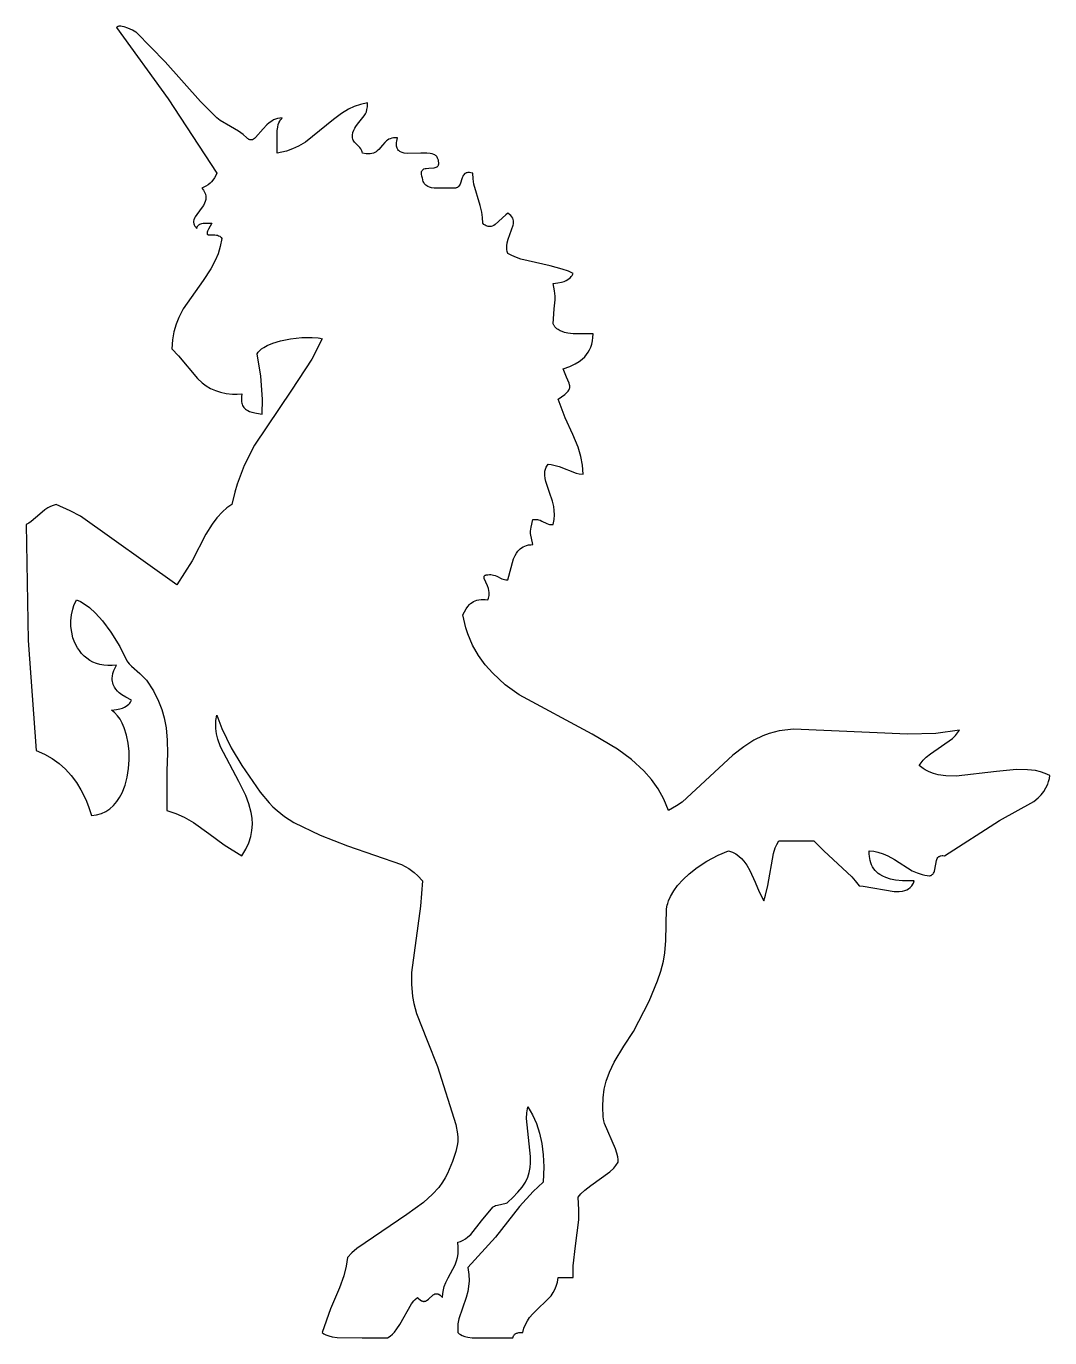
# Model space of a CAD drawing. Extents: x 0.14 to 4.53, y 0.19 to 5.81.
import ezdxf

# ---------------------------------------------------------------- set-up
doc = ezdxf.new("R2010")
doc.units = 0
doc.layers.add('UNICORN', color=7, linetype='CONTINUOUS')

msp = doc.modelspace()

# ---------------------------------------------------------------- linework, layer by layer
at = {"layer": 'UNICORN'}
msp.add_polyline3d([(1.4119, 0.212, 5.9033), (1.4192, 0.2072, 5.9033), (1.4272, 0.2031, 5.9033), (1.4402, 0.1981, 5.9033), (1.4545, 0.1943, 5.9033), (1.4751, 0.1909, 5.9033), (1.5827, 0.1901, 5.9033), (1.6914, 0.1905, 5.9033), (1.7024, 0.1975, 5.9033), (1.7123, 0.2056, 5.9033), (1.7213, 0.2147, 5.9033), (1.732, 0.2281, 5.9033), (1.7438, 0.2464, 5.9033), (1.7937, 0.3349, 5.9033), (1.8046, 0.3481, 5.9033), (1.8106, 0.3542, 5.9033), (1.8203, 0.3624, 5.9033), (1.8261, 0.3564, 5.9033), (1.8316, 0.3519, 5.9033), (1.8366, 0.3487, 5.9033), (1.8391, 0.3476, 5.9033), (1.8414, 0.3468, 5.9033), (1.8437, 0.3463, 5.9033), (1.8459, 0.346, 5.9033), (1.8481, 0.346, 5.9033), (1.8502, 0.3462, 5.9033), (1.8522, 0.3466, 5.9033), (1.8542, 0.3473, 5.9033), (1.8581, 0.349, 5.9033), (1.8618, 0.3514, 5.9033), (1.8671, 0.3558, 5.9033), (1.8864, 0.3735, 5.9033), (1.8901, 0.3759, 5.9033), (1.894, 0.3776, 5.9033), (1.896, 0.3782, 5.9033), (1.898, 0.3787, 5.9033), (1.9001, 0.3789, 5.9033), (1.9023, 0.3789, 5.9033), (1.9045, 0.3786, 5.9033), (1.9068, 0.3781, 5.9033), (1.9091, 0.3773, 5.9033), (1.9115, 0.3762, 5.9033), (1.9166, 0.373, 5.9033), (1.922, 0.3685, 5.9033), (1.9278, 0.3624, 5.9033), (1.9287, 0.3796, 5.9033), (1.9311, 0.3953, 5.9033), (1.9348, 0.4096, 5.9033), (1.9413, 0.4272, 5.9033), (1.9513, 0.4473, 5.9033), (1.981, 0.5019, 5.9033), (1.9876, 0.5194, 5.9033), (1.9913, 0.5337, 5.9033), (1.9938, 0.5493, 5.9033), (1.9948, 0.5664, 5.9033), (1.9944, 0.5787, 5.9033), (1.9923, 0.5989, 5.9033), (2.0043, 0.6029, 5.9033), (2.0154, 0.6081, 5.9033), (2.0259, 0.6145, 5.9033), (2.0357, 0.6218, 5.9033), (2.0481, 0.6329, 5.9033), (2.0946, 0.6909, 5.9033), (2.1428, 0.7494, 5.9033), (2.1445, 0.7508, 5.9033), (2.1464, 0.7521, 5.9033), (2.1496, 0.7539, 5.9033), (2.1545, 0.7559, 5.9033), (2.1628, 0.7583, 5.9033), (2.1992, 0.7668, 5.9033), (2.2036, 0.7686, 5.9033), (2.2056, 0.7697, 5.9033), (2.2073, 0.7709, 5.9033), (2.229, 0.7915, 5.9033), (2.2503, 0.8139, 5.9033), (2.2682, 0.8354, 5.9033), (2.282, 0.8566, 5.9033), (2.2921, 0.8775, 5.9033), (2.2989, 0.8983, 5.9033), (2.303, 0.9189, 5.9033), (2.3047, 0.9395, 5.9033), (2.3041, 0.967, 5.9033), (2.2872, 1.1292, 5.9033), (2.289, 1.1538, 5.9033), (2.2933, 1.1793, 5.9033), (2.3129, 1.1448, 5.9033), (2.3295, 1.1072, 5.9033), (2.3428, 1.0663, 5.9033), (2.3526, 1.0219, 5.9033), (2.3586, 0.9738, 5.9033), (2.3606, 0.9216, 5.9033), (2.3578, 0.8569, 5.9033), (2.3149, 0.8172, 5.9033), (2.2563, 0.7519, 5.9033), (2.1536, 0.6208, 5.9033), (2.0353, 0.4914, 5.9033), (2.0397, 0.4612, 5.9033), (2.0408, 0.4343, 5.9033), (2.0392, 0.4102, 5.9033), (2.0353, 0.3882, 5.9033), (2.0282, 0.3631, 5.9033), (1.9971, 0.2717, 5.9033), (1.9934, 0.2496, 5.9033), (1.9921, 0.2315, 5.9033), (1.9923, 0.212, 5.9033), (1.9982, 0.2075, 5.9033), (2.0046, 0.2036, 5.9033), (2.0116, 0.2003, 5.9033), (2.023, 0.1962, 5.9033), (2.0355, 0.1932, 5.9033), (2.0535, 0.1905, 5.9033), (2.1408, 0.1902, 5.9033), (2.2288, 0.1905, 5.9033), (2.2301, 0.1943, 5.9033), (2.2317, 0.1978, 5.9033), (2.2332, 0.2003, 5.9033), (2.2348, 0.2025, 5.9033), (2.2367, 0.2045, 5.9033), (2.2388, 0.2063, 5.9033), (2.241, 0.2079, 5.9033), (2.2435, 0.2092, 5.9033), (2.2463, 0.2104, 5.9033), (2.2492, 0.2113, 5.9033), (2.2535, 0.2122, 5.9033), (2.2582, 0.2127, 5.9033), (2.2646, 0.2127, 5.9033), (2.2718, 0.212, 5.9033), (2.2762, 0.2308, 5.9033), (2.2825, 0.2476, 5.9033), (2.2906, 0.2628, 5.9033), (2.3, 0.2766, 5.9033), (2.3143, 0.2933, 5.9033), (2.3923, 0.37, 5.9033), (2.4018, 0.3838, 5.9033), (2.4098, 0.399, 5.9033), (2.4162, 0.4158, 5.9033), (2.4193, 0.4281, 5.9033), (2.4223, 0.4484, 5.9033), (2.4867, 0.4484, 5.9033), (2.4876, 0.4988, 5.9033), (2.4974, 0.584, 5.9033), (2.5109, 0.6947, 5.9033), (2.5119, 0.7376, 5.9033), (2.5082, 0.7924, 5.9033), (2.5202, 0.8062, 5.9033), (2.5368, 0.8219, 5.9033), (2.5622, 0.8416, 5.9033), (2.6446, 0.9011, 5.9033), (2.6608, 0.9171, 5.9033), (2.6697, 0.9276, 5.9033), (2.6802, 0.9428, 5.9033), (2.6797, 0.9542, 5.9033), (2.678, 0.9654, 5.9033), (2.6744, 0.9804, 5.9033), (2.6679, 0.9991, 5.9033), (2.6215, 1.1073, 5.9033), (2.6184, 1.1196, 5.9033), (2.6157, 1.1363, 5.9033), (2.6134, 1.1786, 5.9033), (2.6151, 1.218, 5.9033), (2.6203, 1.2545, 5.9033), (2.6285, 1.2885, 5.9033), (2.6422, 1.3278, 5.9033), (2.6623, 1.3705, 5.9033), (2.7037, 1.4385, 5.9033), (2.7447, 1.5018, 5.9033), (2.8132, 1.6322, 5.9033), (2.8487, 1.7181, 5.9033), (2.8628, 1.7607, 5.9033), (2.8737, 1.8027, 5.9033), (2.8797, 1.838, 5.9033), (2.8838, 1.8912, 5.9033), (2.8873, 2.027, 5.9033), (2.89, 2.0432, 5.9033), (2.8918, 2.0505, 5.9033), (2.8952, 2.0607, 5.9033), (2.9038, 2.0796, 5.9033), (2.9178, 2.1036, 5.9033), (2.9343, 2.1264, 5.9033), (2.9579, 2.153, 5.9033), (2.9841, 2.1775, 5.9033), (3.0182, 2.204, 5.9033), (3.0599, 2.2309, 5.9033), (3.1078, 2.2563, 5.9033), (3.1531, 2.2756, 5.9033), (3.169, 2.2696, 5.9033), (3.1833, 2.2619, 5.9033), (3.1961, 2.2529, 5.9033), (3.2077, 2.2425, 5.9033), (3.2182, 2.231, 5.9033), (3.2306, 2.2142, 5.9033), (3.2441, 2.1912, 5.9033), (3.267, 2.141, 5.9033), (3.2843, 2.0998, 5.9033), (3.3036, 2.0607, 5.9033), (3.3116, 2.0849, 5.9033), (3.3209, 2.1272, 5.9033), (3.3451, 2.2643, 5.9033), (3.353, 2.2886, 5.9033), (3.3589, 2.3021, 5.9033), (3.3681, 2.3186, 5.9033), (3.5186, 2.3186, 5.9033), (3.5611, 2.276, 5.9033), (3.681, 2.1638, 5.9033), (3.6953, 2.1471, 5.9033), (3.712, 2.1252, 5.9033), (3.7295, 2.1234, 5.9033), (3.8624, 2.1008, 5.9033), (3.8837, 2.101, 5.9033), (3.8985, 2.103, 5.9033), (3.9077, 2.1054, 5.9033), (3.9162, 2.1087, 5.9033), (3.924, 2.113, 5.9033), (3.9311, 2.1183, 5.9033), (3.9373, 2.1248, 5.9033), (3.9425, 2.1326, 5.9033), (3.9448, 2.1369, 5.9033), (3.9485, 2.1467, 5.9033), (3.8974, 2.1471, 5.9033), (3.8682, 2.1502, 5.9033), (3.8466, 2.1544, 5.9033), (3.8269, 2.1605, 5.9033), (3.8134, 2.1663, 5.9033), (3.8011, 2.1734, 5.9033), (3.7936, 2.1788, 5.9033), (3.7867, 2.1848, 5.9033), (3.7804, 2.1914, 5.9033), (3.7748, 2.1986, 5.9033), (3.7698, 2.2065, 5.9033), (3.7655, 2.2151, 5.9033), (3.7619, 2.2244, 5.9033), (3.759, 2.2344, 5.9033), (3.7561, 2.2509, 5.9033), (3.7552, 2.2629, 5.9033), (3.755, 2.2756, 5.9033), (3.7747, 2.2733, 5.9033), (3.7928, 2.2695, 5.9033), (3.815, 2.2625, 5.9033), (3.8353, 2.2535, 5.9033), (3.8633, 2.2377, 5.9033), (3.9398, 2.19, 5.9033), (3.9601, 2.181, 5.9033), (3.9821, 2.1738, 5.9033), (3.994, 2.1711, 5.9033), (4.013, 2.1682, 5.9033), (4.0156, 2.1686, 5.9033), (4.0179, 2.1692, 5.9033), (4.0201, 2.1701, 5.9033), (4.0221, 2.1711, 5.9033), (4.024, 2.1722, 5.9033), (4.0257, 2.1736, 5.9033), (4.0272, 2.175, 5.9033), (4.0286, 2.1766, 5.9033), (4.031, 2.1802, 5.9033), (4.033, 2.1843, 5.9033), (4.0346, 2.1887, 5.9033), (4.0364, 2.1959, 5.9033), (4.0432, 2.2343, 5.9033), (4.0448, 2.2387, 5.9033), (4.0468, 2.2427, 5.9033), (4.0493, 2.2463, 5.9033), (4.0507, 2.2478, 5.9033), (4.0522, 2.2493, 5.9033), (4.0539, 2.2506, 5.9033), (4.0558, 2.2517, 5.9033), (4.0579, 2.2527, 5.9033), (4.0601, 2.2535, 5.9033), (4.0625, 2.2541, 5.9033), (4.0678, 2.2548, 5.9033), (4.0708, 2.2548, 5.9033), (4.0775, 2.2541, 5.9033), (4.314, 2.4046, 5.9033), (4.4603, 2.4873, 5.9033), (4.4791, 2.5028, 5.9033), (4.4917, 2.5156, 5.9033), (4.503, 2.5295, 5.9033), (4.5125, 2.5446, 5.9033), (4.5202, 2.561, 5.9033), (4.5241, 2.5727, 5.9033), (4.5271, 2.585, 5.9033), (4.5289, 2.5981, 5.9033), (4.5094, 2.607, 5.9033), (4.4888, 2.6138, 5.9033), (4.4673, 2.6187, 5.9033), (4.4336, 2.6227, 5.9033), (4.3865, 2.6233, 5.9033), (4.3002, 2.6151, 5.9033), (4.1282, 2.5952, 5.9033), (4.083, 2.5962, 5.9033), (4.0512, 2.6007, 5.9033), (4.0312, 2.606, 5.9033), (4.0122, 2.6131, 5.9033), (3.9944, 2.6225, 5.9033), (3.9859, 2.6281, 5.9033), (3.97, 2.6411, 5.9033), (3.9778, 2.6526, 5.9033), (3.9866, 2.6632, 5.9033), (3.9995, 2.6761, 5.9033), (4.0173, 2.6905, 5.9033), (4.1125, 2.7566, 5.9033), (4.1254, 2.7694, 5.9033), (4.1342, 2.78, 5.9033), (4.142, 2.7916, 5.9033), (4.04, 2.7783, 5.9033), (3.9195, 2.7747, 5.9033), (3.4307, 2.7971, 5.9033), (3.3699, 2.7886, 5.9033), (3.3269, 2.7776, 5.9033), (3.2995, 2.7677, 5.9033), (3.2606, 2.7486, 5.9033), (3.2176, 2.7208, 5.9033), (3.1716, 2.6848, 5.9033), (2.9542, 2.4839, 5.9033), (2.93, 2.4677, 5.9033), (2.8952, 2.4476, 5.9033), (2.875, 2.4962, 5.9033), (2.8505, 2.5405, 5.9033), (2.8221, 2.5809, 5.9033), (2.7901, 2.6177, 5.9033), (2.7364, 2.6672, 5.9033), (2.677, 2.7109, 5.9033), (2.569, 2.7749, 5.9033), (2.2559, 2.9434, 5.9033), (2.1962, 2.9869, 5.9033), (2.1421, 3.036, 5.9033), (2.1099, 3.0725, 5.9033), (2.0811, 3.1125, 5.9033), (2.0562, 3.1564, 5.9033), (2.0357, 3.2047, 5.9033), (2.0272, 3.2305, 5.9033), (2.0138, 3.286, 5.9033), (2.0287, 3.3123, 5.9033), (2.0359, 3.3223, 5.9033), (2.0424, 3.3297, 5.9033), (2.0477, 3.3346, 5.9033), (2.0536, 3.3391, 5.9033), (2.06, 3.343, 5.9033), (2.067, 3.3463, 5.9033), (2.0747, 3.349, 5.9033), (2.0831, 3.3508, 5.9033), (2.0923, 3.3519, 5.9033), (2.1024, 3.3522, 5.9033), (2.1096, 3.3518, 5.9033), (2.1213, 3.3505, 5.9033), (2.1242, 3.3569, 5.9033), (2.1261, 3.3632, 5.9033), (2.1273, 3.3695, 5.9033), (2.1277, 3.3757, 5.9033), (2.1274, 3.3818, 5.9033), (2.126, 3.3908, 5.9033), (2.1237, 3.3995, 5.9033), (2.1195, 3.4104, 5.9033), (2.1058, 3.4417, 5.9033), (2.1051, 3.445, 5.9033), (2.105, 3.4466, 5.9033), (2.105, 3.448, 5.9033), (2.1052, 3.4494, 5.9033), (2.1056, 3.4507, 5.9033), (2.1061, 3.4519, 5.9033), (2.1069, 3.4529, 5.9033), (2.1078, 3.4539, 5.9033), (2.109, 3.4548, 5.9033), (2.1104, 3.4556, 5.9033), (2.1121, 3.4563, 5.9033), (2.114, 3.4569, 5.9033), (2.1161, 3.4573, 5.9033), (2.1213, 3.458, 5.9033), (2.1283, 3.4585, 5.9033), (2.1346, 3.4583, 5.9033), (2.1403, 3.4576, 5.9033), (2.1456, 3.4565, 5.9033), (2.1521, 3.4543, 5.9033), (2.1595, 3.451, 5.9033), (2.1809, 3.4402, 5.9033), (2.1874, 3.4381, 5.9033), (2.1928, 3.437, 5.9033), (2.1986, 3.4364, 5.9033), (2.2028, 3.4363, 5.9033), (2.2073, 3.4365, 5.9033), (2.2316, 3.5257, 5.9033), (2.2379, 3.54, 5.9033), (2.2435, 3.5498, 5.9033), (2.25, 3.5588, 5.9033), (2.2549, 3.5642, 5.9033), (2.2603, 3.5692, 5.9033), (2.2662, 3.5736, 5.9033), (2.2727, 3.5775, 5.9033), (2.2797, 3.5807, 5.9033), (2.2874, 3.5833, 5.9033), (2.2958, 3.5853, 5.9033), (2.3049, 3.5865, 5.9033), (2.3148, 3.5869, 5.9033), (2.3039, 3.6343, 5.9033), (2.3035, 3.6394, 5.9033), (2.3037, 3.6444, 5.9033), (2.307, 3.662, 5.9033), (2.3148, 3.6944, 5.9033), (2.3217, 3.6949, 5.9033), (2.3281, 3.6948, 5.9033), (2.3338, 3.6941, 5.9033), (2.3391, 3.6929, 5.9033), (2.3455, 3.6908, 5.9033), (2.3529, 3.6874, 5.9033), (2.3744, 3.6767, 5.9033), (2.3809, 3.6746, 5.9033), (2.3862, 3.6735, 5.9033), (2.3921, 3.6728, 5.9033), (2.3963, 3.6727, 5.9033), (2.4008, 3.6729, 5.9033), (2.4048, 3.6938, 5.9033), (2.4064, 3.7136, 5.9033), (2.4058, 3.7325, 5.9033), (2.4035, 3.7504, 5.9033), (2.3984, 3.7731, 5.9033), (2.386, 3.8097, 5.9033), (2.3693, 3.857, 5.9033), (2.3663, 3.8704, 5.9033), (2.3649, 3.8835, 5.9033), (2.365, 3.8922, 5.9033), (2.3661, 3.9008, 5.9033), (2.3683, 3.9094, 5.9033), (2.3717, 3.918, 5.9033), (2.3739, 3.9223, 5.9033), (2.3793, 3.9309, 5.9033), (2.3933, 3.9294, 5.9033), (2.4094, 3.9262, 5.9033), (2.4271, 3.9207, 5.9033), (2.4996, 3.8926, 5.9033), (2.5124, 3.8899, 5.9033), (2.5297, 3.8879, 5.9033), (2.5262, 3.9273, 5.9033), (2.5194, 3.9635, 5.9033), (2.5078, 4.0035, 5.9033), (2.4856, 4.0587, 5.9033), (2.4528, 4.1291, 5.9033), (2.4223, 4.2103, 5.9033), (2.4509, 4.2299, 5.9033), (2.4603, 4.2381, 5.9033), (2.4654, 4.2438, 5.9033), (2.468, 4.2476, 5.9033), (2.4699, 4.2513, 5.9033), (2.4713, 4.255, 5.9033), (2.472, 4.2588, 5.9033), (2.4723, 4.2627, 5.9033), (2.472, 4.2668, 5.9033), (2.4712, 4.271, 5.9033), (2.4693, 4.2779, 5.9033), (2.4589, 4.3033, 5.9033), (2.4437, 4.3393, 5.9033), (2.4726, 4.3496, 5.9033), (2.4954, 4.3603, 5.9033), (2.5128, 4.3709, 5.9033), (2.5254, 4.3806, 5.9033), (2.5368, 4.3916, 5.9033), (2.5445, 4.4007, 5.9033), (2.5513, 4.4106, 5.9033), (2.5573, 4.4214, 5.9033), (2.5624, 4.433, 5.9033), (2.5666, 4.4457, 5.9033), (2.5697, 4.4593, 5.9033), (2.5718, 4.474, 5.9033), (2.5727, 4.4898, 5.9033), (2.4869, 4.49, 5.9033), (2.4639, 4.4927, 5.9033), (2.4497, 4.4958, 5.9033), (2.4399, 4.4988, 5.9033), (2.4308, 4.5027, 5.9033), (2.4226, 4.5073, 5.9033), (2.4176, 4.5109, 5.9033), (2.4131, 4.515, 5.9033), (2.4089, 4.5195, 5.9033), (2.4053, 4.5244, 5.9033), (2.4037, 4.5271, 5.9033), (2.4008, 4.5328, 5.9033), (2.4056, 4.5966, 5.9033), (2.4094, 4.6346, 5.9033), (2.4091, 4.6503, 5.9033), (2.4064, 4.6733, 5.9033), (2.4008, 4.7048, 5.9033), (2.4215, 4.7072, 5.9033), (2.4364, 4.7104, 5.9033), (2.448, 4.7142, 5.9033), (2.4569, 4.7182, 5.9033), (2.4635, 4.722, 5.9033), (2.4695, 4.7263, 5.9033), (2.4749, 4.7312, 5.9033), (2.4786, 4.7352, 5.9033), (2.482, 4.7396, 5.9033), (2.484, 4.7427, 5.9033), (2.4867, 4.7478, 5.9033), (2.4669, 4.7571, 5.9033), (2.4401, 4.7668, 5.9033), (2.3878, 4.7804, 5.9033), (2.2631, 4.8092, 5.9033), (2.2364, 4.819, 5.9033), (2.2213, 4.8259, 5.9033), (2.2073, 4.8337, 5.9033), (2.2048, 4.8421, 5.9033), (2.2034, 4.8503, 5.9033), (2.2029, 4.8585, 5.9033), (2.2031, 4.8666, 5.9033), (2.2048, 4.8786, 5.9033), (2.2088, 4.8942, 5.9033), (2.2302, 4.9547, 5.9033), (2.2312, 4.9611, 5.9033), (2.2317, 4.9673, 5.9033), (2.2313, 4.9734, 5.9033), (2.2301, 4.9793, 5.9033), (2.2279, 4.985, 5.9033), (2.2246, 4.9905, 5.9033), (2.2202, 4.9957, 5.9033), (2.2144, 5.0008, 5.9033), (2.2073, 5.0057, 5.9033), (2.199, 4.9992, 5.9033), (2.1532, 4.9579, 5.9033), (2.1468, 4.954, 5.9033), (2.1404, 4.951, 5.9033), (2.136, 4.9496, 5.9033), (2.1317, 4.9487, 5.9033), (2.1272, 4.9485, 5.9033), (2.1228, 4.9489, 5.9033), (2.1183, 4.9501, 5.9033), (2.1137, 4.9519, 5.9033), (2.1092, 4.9547, 5.9033), (2.1045, 4.9582, 5.9033), (2.0998, 4.9627, 5.9033), (2.0986, 4.9873, 5.9033), (2.0953, 5.0098, 5.9033), (2.0883, 5.0389, 5.9033), (2.0613, 5.1306, 5.9033), (2.058, 5.1531, 5.9033), (2.0568, 5.1777, 5.9033), (2.049, 5.1794, 5.9033), (2.0422, 5.1802, 5.9033), (2.0363, 5.1802, 5.9033), (2.0312, 5.1793, 5.9033), (2.0289, 5.1785, 5.9033), (2.0268, 5.1776, 5.9033), (2.0248, 5.1766, 5.9033), (2.023, 5.1754, 5.9033), (2.0214, 5.174, 5.9033), (2.0185, 5.1709, 5.9033), (2.016, 5.1673, 5.9033), (2.0139, 5.1634, 5.9033), (2.0113, 5.157, 5.9033), (2.0023, 5.1299, 5.9033), (2.0002, 5.126, 5.9033), (1.9977, 5.1224, 5.9033), (1.9948, 5.1193, 5.9033), (1.9932, 5.1179, 5.9033), (1.9914, 5.1167, 5.9033), (1.9895, 5.1156, 5.9033), (1.9874, 5.1147, 5.9033), (1.9851, 5.114, 5.9033), (1.9827, 5.1134, 5.9033), (1.9772, 5.1129, 5.9033), (1.9708, 5.1132, 5.9033), (1.8919, 5.1134, 5.9033), (1.88, 5.1153, 5.9033), (1.8719, 5.1174, 5.9033), (1.8645, 5.1203, 5.9033), (1.86, 5.1227, 5.9033), (1.8559, 5.1256, 5.9033), (1.8523, 5.1288, 5.9033), (1.8492, 5.1326, 5.9033), (1.8466, 5.1369, 5.9033), (1.8445, 5.1416, 5.9033), (1.843, 5.147, 5.9033), (1.8425, 5.1499, 5.9033), (1.8418, 5.1562, 5.9033), (1.8388, 5.1653, 5.9033), (1.8372, 5.1729, 5.9033), (1.8368, 5.1793, 5.9033), (1.8371, 5.182, 5.9033), (1.8376, 5.1845, 5.9033), (1.8384, 5.1867, 5.9033), (1.8395, 5.1887, 5.9033), (1.8407, 5.1904, 5.9033), (1.8422, 5.1919, 5.9033), (1.8439, 5.1933, 5.9033), (1.8458, 5.1944, 5.9033), (1.8478, 5.1954, 5.9033), (1.8523, 5.1969, 5.9033), (1.8573, 5.1979, 5.9033), (1.8683, 5.1989, 5.9033), (1.8908, 5.2005, 5.9033), (1.8958, 5.2015, 5.9033), (1.9004, 5.203, 5.9033), (1.9024, 5.204, 5.9033), (1.9043, 5.2051, 5.9033), (1.906, 5.2064, 5.9033), (1.9075, 5.2079, 5.9033), (1.9087, 5.2097, 5.9033), (1.9098, 5.2116, 5.9033), (1.9106, 5.2139, 5.9033), (1.9111, 5.2163, 5.9033), (1.9114, 5.2191, 5.9033), (1.9114, 5.2221, 5.9033), (1.9104, 5.2291, 5.9033), (1.9094, 5.2331, 5.9033), (1.9063, 5.2422, 5.9033), (1.9045, 5.2455, 5.9033), (1.9023, 5.2485, 5.9033), (1.8998, 5.2511, 5.9033), (1.897, 5.2534, 5.9033), (1.8938, 5.2555, 5.9033), (1.8904, 5.2572, 5.9033), (1.8829, 5.26, 5.9033), (1.8744, 5.2618, 5.9033), (1.8603, 5.2632, 5.9033), (1.8344, 5.2631, 5.9033), (1.7762, 5.2617, 5.9033), (1.7625, 5.2634, 5.9033), (1.7543, 5.2655, 5.9033), (1.747, 5.2686, 5.9033), (1.7438, 5.2705, 5.9033), (1.7408, 5.2727, 5.9033), (1.7382, 5.2752, 5.9033), (1.7359, 5.2781, 5.9033), (1.7339, 5.2812, 5.9033), (1.7323, 5.2848, 5.9033), (1.731, 5.2887, 5.9033), (1.7302, 5.293, 5.9033), (1.7297, 5.2977, 5.9033), (1.7302, 5.3085, 5.9033), (1.7311, 5.3146, 5.9033), (1.7344, 5.3282, 5.9033), (1.7253, 5.3287, 5.9033), (1.7171, 5.3283, 5.9033), (1.7097, 5.327, 5.9033), (1.7031, 5.3251, 5.9033), (1.6971, 5.3224, 5.9033), (1.6917, 5.3192, 5.9033), (1.6868, 5.3156, 5.9033), (1.6801, 5.3093, 5.9033), (1.6702, 5.2977, 5.9033), (1.6546, 5.279, 5.9033), (1.6478, 5.2728, 5.9033), (1.6429, 5.2692, 5.9033), (1.6374, 5.2661, 5.9033), (1.6313, 5.2635, 5.9033), (1.6246, 5.2616, 5.9033), (1.6172, 5.2605, 5.9033), (1.6089, 5.2602, 5.9033), (1.5996, 5.2608, 5.9033), (1.5839, 5.2637, 5.9033), (1.5827, 5.2689, 5.9033), (1.581, 5.2737, 5.9033), (1.5789, 5.2781, 5.9033), (1.5765, 5.2821, 5.9033), (1.5728, 5.287, 5.9033), (1.5666, 5.2937, 5.9033), (1.5506, 5.3099, 5.9033), (1.5469, 5.3148, 5.9033), (1.5445, 5.3189, 5.9033), (1.5425, 5.3233, 5.9033), (1.5409, 5.3282, 5.9033), (1.5416, 5.3403, 5.9033), (1.5436, 5.3512, 5.9033), (1.5468, 5.3609, 5.9033), (1.5509, 5.3697, 5.9033), (1.5558, 5.3777, 5.9033), (1.5632, 5.3876, 5.9033), (1.5922, 5.423, 5.9033), (1.5969, 5.4312, 5.9033), (1.6008, 5.4403, 5.9033), (1.6036, 5.4503, 5.9033), (1.6053, 5.4615, 5.9033), (1.6057, 5.4697, 5.9033), (1.6054, 5.4786, 5.9033), (1.5761, 5.4718, 5.9033), (1.5493, 5.4625, 5.9033), (1.5246, 5.4511, 5.9033), (1.4942, 5.4333, 5.9033), (1.4595, 5.4079, 5.9033), (1.34, 5.3107, 5.9033), (1.3096, 5.2929, 5.9033), (1.2849, 5.2815, 5.9033), (1.2581, 5.2722, 5.9033), (1.2388, 5.2674, 5.9033), (1.2184, 5.2637, 5.9033), (1.2189, 5.3595, 5.9033), (1.2211, 5.3745, 5.9033), (1.2237, 5.3857, 5.9033), (1.2264, 5.3933, 5.9033), (1.2296, 5.4004, 5.9033), (1.2335, 5.4068, 5.9033), (1.2366, 5.4106, 5.9033), (1.2399, 5.4141, 5.9033), (1.2299, 5.4134, 5.9033), (1.2204, 5.4116, 5.9033), (1.2115, 5.4089, 5.9033), (1.2031, 5.4052, 5.9033), (1.1952, 5.4008, 5.9033), (1.1842, 5.393, 5.9033), (1.1741, 5.3841, 5.9033), (1.159, 5.368, 5.9033), (1.1265, 5.33, 5.9033), (1.122, 5.3261, 5.9033), (1.1175, 5.323, 5.9033), (1.113, 5.3208, 5.9033), (1.1108, 5.3201, 5.9033), (1.1085, 5.3197, 5.9033), (1.1062, 5.3196, 5.9033), (1.1039, 5.3198, 5.9033), (1.1016, 5.3203, 5.9033), (1.0992, 5.3211, 5.9033), (1.0968, 5.3223, 5.9033), (1.0944, 5.3239, 5.9033), (1.092, 5.3258, 5.9033), (1.0895, 5.3282, 5.9033), (1.0731, 5.343, 5.9033), (1.0533, 5.3576, 5.9033), (1.0194, 5.3779, 5.9033), (0.9743, 5.4036, 5.9033), (0.9681, 5.408, 5.9033), (0.9605, 5.4141, 5.9033), (0.8899, 5.4844, 5.9033), (0.7387, 5.6548, 5.9033), (0.6165, 5.7796, 5.9033), (0.613, 5.7819, 5.9033), (0.5994, 5.7894, 5.9033), (0.5786, 5.7986, 5.9033), (0.5631, 5.8038, 5.9033), (0.5546, 5.8058, 5.9033), (0.5486, 5.8066, 5.9033), (0.5432, 5.8067, 5.9033), (0.5399, 5.8064, 5.9033), (0.537, 5.8057, 5.9033), (0.5357, 5.8052, 5.9033), (0.5344, 5.8046, 5.9033), (0.5333, 5.8039, 5.9033), (0.5323, 5.8031, 5.9033), (0.5314, 5.8021, 5.9033), (0.5306, 5.8011, 5.9033), (0.7523, 5.4962, 5.9033), (0.9605, 5.1777, 5.9033), (0.9557, 5.1669, 5.9033), (0.9502, 5.157, 5.9033), (0.9438, 5.1479, 5.9033), (0.9379, 5.141, 5.9033), (0.9314, 5.1346, 5.9033), (0.9228, 5.1277, 5.9033), (0.9134, 5.1215, 5.9033), (0.905, 5.1171, 5.9033), (0.896, 5.1132, 5.9033), (0.9029, 5.1044, 5.9033), (0.908, 5.0958, 5.9033), (0.9114, 5.0876, 5.9033), (0.9132, 5.0795, 5.9033), (0.9136, 5.0717, 5.9033), (0.9128, 5.0641, 5.9033), (0.9109, 5.0567, 5.9033), (0.9081, 5.0495, 5.9033), (0.9026, 5.039, 5.9033), (0.8934, 5.0255, 5.9033), (0.868, 4.9906, 5.9033), (0.8648, 4.9844, 5.9033), (0.8624, 4.9783, 5.9033), (0.861, 4.9722, 5.9033), (0.8607, 4.9691, 5.9033), (0.8608, 4.9661, 5.9033), (0.8611, 4.963, 5.9033), (0.8618, 4.9599, 5.9033), (0.8629, 4.9568, 5.9033), (0.8644, 4.9537, 5.9033), (0.8662, 4.9506, 5.9033), (0.8685, 4.9475, 5.9033), (0.8745, 4.9412, 5.9033), (0.8751, 4.9441, 5.9033), (0.8759, 4.9467, 5.9033), (0.8769, 4.9491, 5.9033), (0.8782, 4.9513, 5.9033), (0.8797, 4.9533, 5.9033), (0.8814, 4.955, 5.9033), (0.8832, 4.9566, 5.9033), (0.8853, 4.9579, 5.9033), (0.8876, 4.9591, 5.9033), (0.8912, 4.9606, 5.9033), (0.8953, 4.9617, 5.9033), (0.9011, 4.9628, 5.9033), (0.9106, 4.9636, 5.9033), (0.9245, 4.9635, 5.9033), (0.939, 4.9627, 5.9033), (0.9242, 4.9376, 5.9033), (0.9203, 4.9291, 5.9033), (0.9189, 4.9246, 5.9033), (0.9183, 4.9211, 5.9033), (0.9183, 4.9196, 5.9033), (0.9185, 4.9183, 5.9033), (0.9189, 4.9172, 5.9033), (0.9194, 4.9163, 5.9033), (0.9201, 4.9155, 5.9033), (0.921, 4.9148, 5.9033), (0.922, 4.9143, 5.9033), (0.9232, 4.9139, 5.9033), (0.9245, 4.9136, 5.9033), (0.9274, 4.9133, 5.9033), (0.9327, 4.9132, 5.9033), (0.952, 4.9135, 5.9033), (0.959, 4.9126, 5.9033), (0.9636, 4.9115, 5.9033), (0.9681, 4.9098, 5.9033), (0.9724, 4.9075, 5.9033), (0.9765, 4.9044, 5.9033), (0.9784, 4.9026, 5.9033), (0.982, 4.8982, 5.9033), (0.9751, 4.8639, 5.9033), (0.9654, 4.8323, 5.9033), (0.9533, 4.8031, 5.9033), (0.9343, 4.7671, 5.9033), (0.9013, 4.7175, 5.9033), (0.8161, 4.5964, 5.9033), (0.7974, 4.56, 5.9033), (0.7858, 4.5304, 5.9033), (0.7765, 4.4983, 5.9033), (0.7701, 4.4634, 5.9033), (0.767, 4.4253, 5.9033), (0.7955, 4.3945, 5.9033), (0.8771, 4.298, 5.9033), (0.898, 4.2794, 5.9033), (0.9151, 4.2668, 5.9033), (0.9337, 4.2558, 5.9033), (0.954, 4.2464, 5.9033), (0.9763, 4.2391, 5.9033), (1.0008, 4.2339, 5.9033), (1.0278, 4.2312, 5.9033), (1.0473, 4.2309, 5.9033), (1.068, 4.2318, 5.9033), (1.066, 4.2196, 5.9033), (1.0654, 4.2086, 5.9033), (1.066, 4.1989, 5.9033), (1.067, 4.1931, 5.9033), (1.0686, 4.1877, 5.9033), (1.0706, 4.1829, 5.9033), (1.073, 4.1784, 5.9033), (1.0759, 4.1744, 5.9033), (1.0792, 4.1708, 5.9033), (1.0828, 4.1675, 5.9033), (1.0867, 4.1646, 5.9033), (1.0932, 4.1608, 5.9033), (1.1003, 4.1575, 5.9033), (1.1106, 4.1541, 5.9033), (1.1302, 4.1496, 5.9033), (1.154, 4.1458, 5.9033), (1.1564, 4.2097, 5.9033), (1.1488, 4.3083, 5.9033), (1.1325, 4.4038, 5.9033), (1.1376, 4.4113, 5.9033), (1.1442, 4.4183, 5.9033), (1.152, 4.4249, 5.9033), (1.161, 4.4311, 5.9033), (1.1765, 4.4395, 5.9033), (1.2002, 4.4493, 5.9033), (1.2332, 4.4592, 5.9033), (1.2756, 4.4678, 5.9033), (1.3246, 4.4733, 5.9033), (1.3684, 4.4743, 5.9033), (1.3937, 4.4724, 5.9033), (1.402, 4.471, 5.9033), (1.4119, 4.4683, 5.9033), (1.3672, 4.3815, 5.9033), (1.2808, 4.2486, 5.9033), (1.1221, 4.0126, 5.9033), (1.078, 3.9252, 5.9033), (1.0477, 3.8458, 5.9033), (1.0376, 3.812, 5.9033), (1.025, 3.7589, 5.9033), (1.0034, 3.7436, 5.9033), (0.9839, 3.7267, 5.9033), (0.9605, 3.7019, 5.9033), (0.9398, 3.675, 5.9033), (0.9125, 3.6318, 5.9033), (0.8541, 3.5178, 5.9033), (0.7885, 3.415, 5.9033), (0.3767, 3.7082, 5.9033), (0.3317, 3.732, 5.9033), (0.2726, 3.7589, 5.9033), (0.2594, 3.7549, 5.9033), (0.2473, 3.7498, 5.9033), (0.2361, 3.7438, 5.9033), (0.2232, 3.7352, 5.9033), (0.2019, 3.7178, 5.9033), (0.1647, 3.6862, 5.9033), (0.1545, 3.6792, 5.9033), (0.1436, 3.6729, 5.9033), (0.1524, 3.1765, 5.9033), (0.1866, 2.7056, 5.9033), (0.2221, 2.6895, 5.9033), (0.2548, 2.6705, 5.9033), (0.2847, 2.6488, 5.9033), (0.3119, 2.6245, 5.9033), (0.3365, 2.5975, 5.9033), (0.3585, 2.5679, 5.9033), (0.3782, 2.536, 5.9033), (0.3986, 2.4945, 5.9033), (0.4103, 2.465, 5.9033), (0.4231, 2.4261, 5.9033), (0.4454, 2.4291, 5.9033), (0.4659, 2.4352, 5.9033), (0.4848, 2.4442, 5.9033), (0.5019, 2.4559, 5.9033), (0.5174, 2.4699, 5.9033), (0.5313, 2.4862, 5.9033), (0.5435, 2.5043, 5.9033), (0.5541, 2.5242, 5.9033), (0.567, 2.5565, 5.9033), (0.5764, 2.5912, 5.9033), (0.5825, 2.6275, 5.9033), (0.5851, 2.6644, 5.9033), (0.5845, 2.7012, 5.9033), (0.5807, 2.7371, 5.9033), (0.5737, 2.7711, 5.9033), (0.5637, 2.8025, 5.9033), (0.5553, 2.8216, 5.9033), (0.5457, 2.8389, 5.9033), (0.5347, 2.8541, 5.9033), (0.5225, 2.8671, 5.9033), (0.5091, 2.8775, 5.9033), (0.5298, 2.88, 5.9033), (0.5447, 2.8832, 5.9033), (0.5563, 2.887, 5.9033), (0.5652, 2.891, 5.9033), (0.5718, 2.8948, 5.9033), (0.5778, 2.8991, 5.9033), (0.5832, 2.904, 5.9033), (0.5869, 2.908, 5.9033), (0.5903, 2.9124, 5.9033), (0.5923, 2.9155, 5.9033), (0.595, 2.9205, 5.9033), (0.5699, 2.9332, 5.9033), (0.5537, 2.9434, 5.9033), (0.5421, 2.9524, 5.9033), (0.5344, 2.9597, 5.9033), (0.5276, 2.9675, 5.9033), (0.5219, 2.9758, 5.9033), (0.5188, 2.9817, 5.9033), (0.5162, 2.9878, 5.9033), (0.5142, 2.9943, 5.9033), (0.5128, 3.001, 5.9033), (0.5121, 3.008, 5.9033), (0.5121, 3.0153, 5.9033), (0.5127, 3.0229, 5.9033), (0.5151, 3.035, 5.9033), (0.5193, 3.0478, 5.9033), (0.5232, 3.0568, 5.9033), (0.5306, 3.071, 5.9033), (0.5115, 3.0689, 5.9033), (0.4933, 3.0686, 5.9033), (0.476, 3.07, 5.9033), (0.4596, 3.073, 5.9033), (0.4441, 3.0777, 5.9033), (0.4295, 3.0837, 5.9033), (0.4159, 3.0911, 5.9033), (0.4032, 3.0998, 5.9033), (0.3916, 3.1097, 5.9033), (0.381, 3.1206, 5.9033), (0.3714, 3.1326, 5.9033), (0.3629, 3.1454, 5.9033), (0.3522, 3.1661, 5.9033), (0.344, 3.1882, 5.9033), (0.3384, 3.2116, 5.9033), (0.3354, 3.2358, 5.9033), (0.3351, 3.2605, 5.9033), (0.3377, 3.2854, 5.9033), (0.3431, 3.3102, 5.9033), (0.3483, 3.3265, 5.9033), (0.3586, 3.3505, 5.9033), (0.3757, 3.3427, 5.9033), (0.3925, 3.3328, 5.9033), (0.4144, 3.3168, 5.9033), (0.4407, 3.2928, 5.9033), (0.4705, 3.2598, 5.9033), (0.5065, 3.2115, 5.9033), (0.5441, 3.1506, 5.9033), (0.5735, 3.0925, 5.9033), (0.5753, 3.0891, 5.9033), (0.5786, 3.0838, 5.9033), (0.5843, 3.0767, 5.9033), (0.5948, 3.0656, 5.9033), (0.6305, 3.0346, 5.9033), (0.6595, 3.0065, 5.9033), (0.6886, 2.9608, 5.9033), (0.7109, 2.917, 5.9033), (0.7249, 2.8812, 5.9033), (0.7352, 2.8455, 5.9033), (0.7433, 2.8018, 5.9033), (0.7479, 2.7487, 5.9033), (0.7484, 2.6916, 5.9033), (0.7455, 2.6196, 5.9033), (0.7455, 2.4476, 5.9033), (0.7845, 2.435, 5.9033), (0.8203, 2.4192, 5.9033), (0.8599, 2.3969, 5.9033), (0.9266, 2.3501, 5.9033), (0.9915, 2.3015, 5.9033), (1.068, 2.2541, 5.9033), (1.0847, 2.2822, 5.9033), (1.0972, 2.3097, 5.9033), (1.1058, 2.3367, 5.9033), (1.1108, 2.3631, 5.9033), (1.1126, 2.3891, 5.9033), (1.1115, 2.4147, 5.9033), (1.1077, 2.4398, 5.9033), (1.0979, 2.4768, 5.9033), (1.0841, 2.513, 5.9033), (1.0549, 2.572, 5.9033), (0.9763, 2.7202, 5.9033), (0.9643, 2.754, 5.9033), (0.9589, 2.7765, 5.9033), (0.9558, 2.7991, 5.9033), (0.9554, 2.8218, 5.9033), (0.9563, 2.8332, 5.9033), (0.9605, 2.8561, 5.9033), (0.9817, 2.7988, 5.9033), (1.0223, 2.7168, 5.9033), (1.068, 2.6411, 5.9033), (1.1455, 2.5273, 5.9033), (1.1839, 2.4816, 5.9033), (1.2008, 2.464, 5.9033), (1.2184, 2.4476, 5.9033), (1.2499, 2.4228, 5.9033), (1.29, 2.3968, 5.9033), (1.403, 2.3422, 5.9033), (1.5194, 2.2971, 5.9033), (1.7515, 2.2169, 5.9033), (1.7822, 2.1992, 5.9033), (1.8054, 2.1825, 5.9033), (1.8217, 2.1682, 5.9033), (1.8418, 2.1467, 5.9033), (1.8324, 2.0382, 5.9033), (1.7946, 1.7547, 5.9033), (1.7948, 1.7049, 5.9033), (1.7989, 1.6522, 5.9033), (1.8039, 1.6217, 5.9033), (1.8153, 1.5788, 5.9033), (1.8614, 1.4628, 5.9033), (1.9063, 1.3513, 5.9033), (1.9844, 1.1038, 5.9033), (1.9913, 1.0635, 5.9033), (1.9925, 1.0478, 5.9033), (1.9923, 1.0288, 5.9033), (1.9903, 1.0129, 5.9033), (1.9845, 0.9878, 5.9033), (1.9704, 0.9451, 5.9033), (1.948, 0.8932, 5.9033), (1.9383, 0.8744, 5.9033), (1.9278, 0.8569, 5.9033), (1.9108, 0.8337, 5.9033), (1.884, 0.8044, 5.9033), (1.8453, 0.7696, 5.9033), (1.7748, 0.7177, 5.9033), (1.5597, 0.5722, 5.9033), (1.5384, 0.5535, 5.9033), (1.5194, 0.5344, 5.9033), (1.514, 0.4968, 5.9033), (1.504, 0.4552, 5.9033), (1.4864, 0.4041, 5.9033), (1.4474, 0.314, 5.9033)], close=True, dxfattribs=at)

doc.saveas('drawing.dxf')
